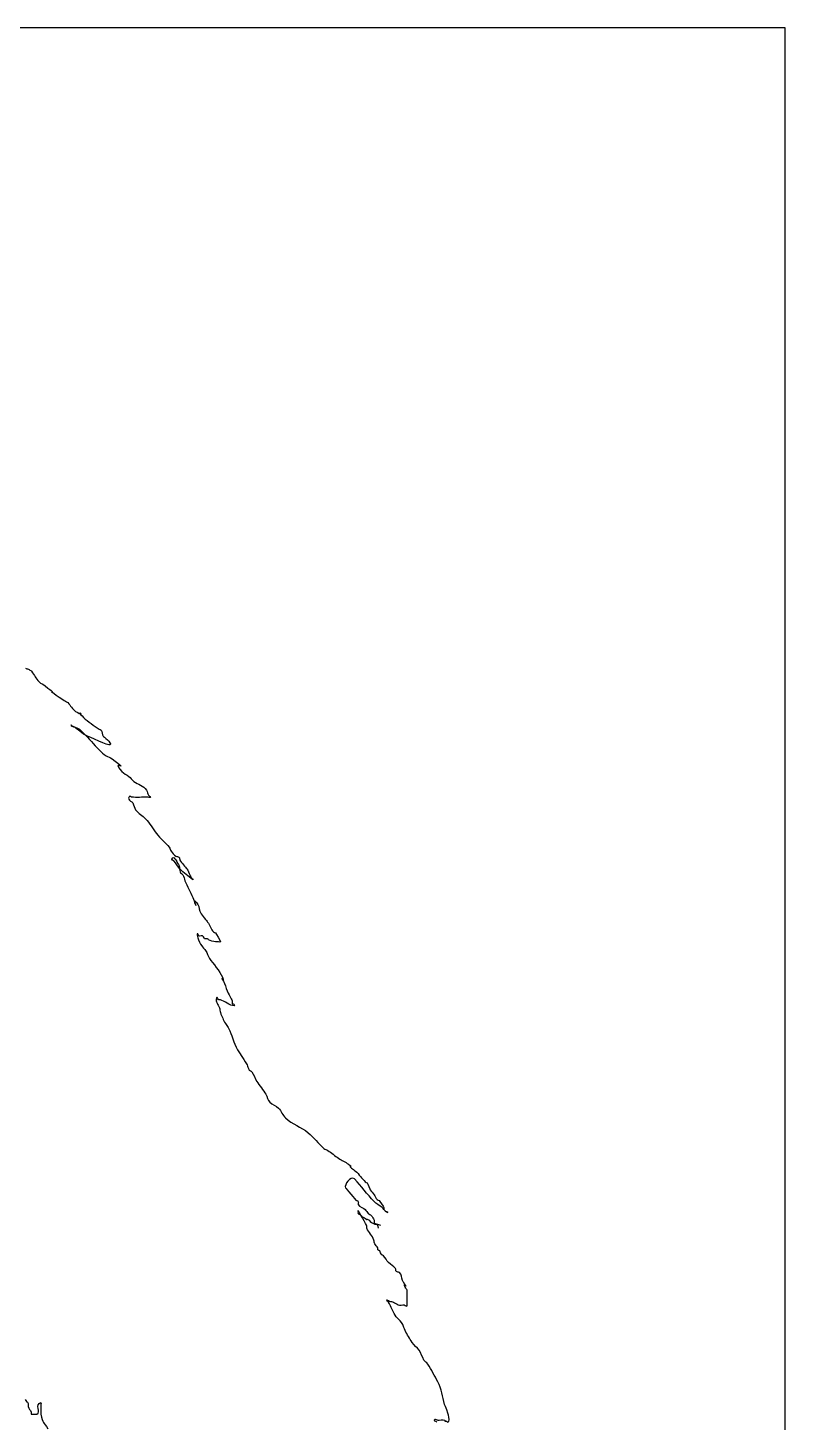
# Model space of a CAD drawing. Header units: millimetres. Extents: x -213 to 212, y 0 to 88.
# Drawn here: x 188.11 to 212, y 44 to 88 of the extents above; entities that cross this region are included whole.
import ezdxf

# ---------------------------------------------------------------- set-up
doc = ezdxf.new("R2010")
doc.units = ezdxf.units.MM
doc.header["$MEASUREMENT"] = 0
doc.layers.get('0').update_dxf_attribs({"color": 250})
doc.layers.add('1', color=1, linetype='Continuous')

msp = doc.modelspace()

# ---------------------------------------------------------------- linework, layer by layer
msp.add_lwpolyline([(-213, 88), (-213, 0), (212, 0), (212, 88)], close=True)
at = {"layer": '1'}
msp.add_line((194.125, 59.161), (194.031, 59.161), dxfattribs=at)
for points in [[(188.036, 67.795), (188.059, 67.772), (188.097, 67.775), (188.13, 67.764)], [(188.13, 67.764), (188.161, 67.744), (188.199, 67.73), (188.224, 67.702)], [(188.224, 67.702), (188.344, 67.565), (188.338, 67.482), (188.473, 67.361)], [(188.473, 67.361), (188.529, 67.311), (188.6, 67.282), (188.659, 67.236)], [(188.659, 67.236), (189.193, 66.825), (188.488, 67.303), (189.218, 66.802)], [(189.218, 66.802), (189.268, 66.767), (189.329, 66.749), (189.373, 66.708)], [(189.373, 66.708), (189.464, 66.625), (189.512, 66.491), (189.621, 66.429)], [(189.621, 66.429), (190.012, 66.206), (189.568, 66.543), (189.87, 66.243)], [(189.494, 65.994), (189.487, 66.001), (189.454, 65.999), (189.464, 65.994)], [(189.464, 65.994), (189.555, 65.948), (189.657, 65.923), (189.743, 65.87)], [(189.494, 65.963), (189.485, 65.969), (189.502, 65.987), (189.494, 65.994)], [(189.87, 66.243), (190.01, 66.102), (190.206, 65.985), (190.367, 65.87)], [(189.588, 65.932), (189.558, 65.942), (189.522, 65.945), (189.494, 65.963)], [(189.713, 65.839), (189.672, 65.87), (189.629, 65.901), (189.588, 65.932)], [(189.931, 65.683), (189.852, 65.725), (189.786, 65.786), (189.713, 65.839)], [(189.743, 65.87), (189.794, 65.839), (189.827, 65.787), (189.868, 65.746)], [(189.868, 65.746), (190.043, 65.572), (190.192, 65.39), (190.364, 65.218)], [(190.708, 65.373), (190.675, 65.341), (190.044, 65.624), (189.931, 65.683)], [(190.367, 65.87), (190.386, 65.856), (190.415, 65.857), (190.428, 65.839)], [(190.428, 65.839), (190.466, 65.786), (190.452, 65.706), (190.489, 65.652)], [(190.489, 65.652), (190.489, 65.651), (190.772, 65.439), (190.708, 65.373)], [(190.364, 65.218), (190.443, 65.139), (190.481, 65.091), (190.583, 65.031)], [(190.583, 65.031), (190.641, 64.996), (190.715, 64.98), (190.768, 64.938)], [(190.768, 64.938), (191.407, 64.447), (190.687, 64.965), (191.079, 64.534)], [(191.079, 64.534), (191.14, 64.469), (191.229, 64.436), (191.297, 64.379)], [(191.297, 64.379), (191.353, 64.332), (191.394, 64.266), (191.452, 64.224)], [(191.452, 64.224), (191.589, 64.126), (191.759, 64.09), (191.856, 63.944)], [(191.856, 63.944), (191.894, 63.886), (191.879, 63.847), (191.917, 63.789)], [(191.326, 63.758), (191.298, 63.74), (191.283, 63.695), (191.296, 63.665)], [(191.296, 63.665), (191.319, 63.611), (191.39, 63.59), (191.42, 63.541)], [(191.387, 63.727), (191.364, 63.73), (191.344, 63.771), (191.326, 63.758)], [(191.884, 63.727), (191.724, 63.727), (191.545, 63.704), (191.387, 63.727)], [(191.42, 63.541), (191.463, 63.474), (191.463, 63.384), (191.514, 63.323)], [(191.978, 63.727), (191.978, 63.696), (191.917, 63.727), (191.884, 63.727)], [(191.917, 63.789), (191.933, 63.765), (191.978, 63.756), (191.978, 63.727)], [(191.514, 63.323), (191.603, 63.215), (191.728, 63.142), (191.825, 63.044)], [(191.825, 63.044), (191.957, 62.911), (192.056, 62.726), (192.167, 62.578)], [(192.167, 62.578), (192.283, 62.422), (192.458, 62.3), (192.57, 62.143)], [(192.57, 62.143), (192.598, 62.105), (192.606, 62.056), (192.631, 62.019)], [(192.726, 61.708), (192.718, 61.716), (192.614, 61.751), (192.665, 61.801)], [(192.631, 62.019), (192.675, 61.959), (192.723, 61.901), (192.786, 61.864)], [(192.665, 61.801), (192.743, 61.879), (192.832, 61.651), (192.883, 61.553)], [(192.911, 61.46), (192.842, 61.529), (192.792, 61.641), (192.726, 61.708)], [(192.786, 61.864), (192.814, 61.847), (192.857, 61.856), (192.88, 61.833)], [(192.88, 61.833), (192.903, 61.809), (192.897, 61.769), (192.911, 61.739)], [(192.911, 61.739), (192.954, 61.653), (193.086, 61.515), (193.129, 61.46)], [(192.883, 61.553), (192.911, 61.497), (192.889, 61.424), (192.914, 61.367)], [(193.315, 61.118), (193.175, 61.226), (193.035, 61.335), (192.911, 61.46)], [(192.914, 61.367), (192.931, 61.326), (192.985, 61.312), (193.007, 61.273)], [(193.007, 61.273), (193.041, 61.216), (193.046, 61.148), (193.068, 61.087)], [(193.129, 61.46), (193.17, 61.404), (193.19, 61.336), (193.223, 61.273)], [(193.223, 61.273), (193.244, 61.232), (193.264, 61.191), (193.284, 61.149)], [(193.284, 61.149), (193.294, 61.149), (193.308, 61.157), (193.315, 61.149)], [(193.068, 61.087), (193.14, 60.909), (193.241, 60.735), (193.317, 60.559)], [(193.317, 60.559), (193.566, 59.935), (193.216, 60.725), (193.472, 60.342)], [(193.315, 61.149), (193.322, 61.142), (193.323, 61.112), (193.315, 61.118)], [(193.472, 60.342), (193.526, 60.26), (193.518, 60.148), (193.566, 60.062)], [(193.566, 60.062), (193.588, 60.023), (193.769, 59.802), (193.785, 59.783)], [(193.472, 59.41), (193.442, 59.439), (193.465, 59.327), (193.472, 59.286)], [(193.503, 59.348), (193.483, 59.361), (193.488, 59.394), (193.472, 59.41)], [(193.658, 59.317), (193.625, 59.401), (193.546, 59.319), (193.503, 59.348)], [(193.785, 59.783), (193.853, 59.69), (193.894, 59.55), (193.97, 59.472)], [(193.97, 59.472), (193.987, 59.456), (194.016, 59.457), (194.031, 59.441)], [(194.031, 59.441), (194.048, 59.424), (194.201, 59.193), (194.186, 59.161)], [(193.472, 59.286), (193.486, 59.201), (193.554, 59.1), (193.597, 59.038)], [(193.597, 59.038), (193.635, 58.983), (193.683, 58.936), (193.721, 58.882)], [(193.688, 59.255), (193.668, 59.265), (193.676, 59.303), (193.658, 59.317)], [(193.782, 59.255), (193.752, 59.262), (193.716, 59.241), (193.688, 59.255)], [(193.813, 59.224), (193.8, 59.23), (193.796, 59.251), (193.782, 59.255)], [(194.031, 59.161), (193.96, 59.161), (193.879, 59.191), (193.813, 59.224)], [(194.186, 59.161), (194.177, 59.143), (194.145, 59.161), (194.125, 59.161)], [(193.721, 58.882), (193.777, 58.806), (193.79, 58.714), (193.846, 58.634)], [(193.846, 58.634), (193.945, 58.489), (194.175, 58.231), (194.25, 58.044)], [(194.25, 58.044), (194.338, 57.824), (194.143, 58.151), (194.28, 57.92)], [(194.28, 57.92), (194.344, 57.815), (194.356, 57.72), (194.404, 57.609)], [(194.064, 57.392), (194.028, 57.248), (194.112, 57.198), (194.158, 57.081)], [(194.125, 57.329), (194.1, 57.346), (194.081, 57.47), (194.064, 57.392)], [(194.186, 57.329), (194.166, 57.336), (194.14, 57.318), (194.125, 57.329)], [(194.62, 57.143), (194.483, 57.143), (194.313, 57.287), (194.186, 57.329)], [(194.404, 57.609), (194.448, 57.508), (194.488, 57.458), (194.529, 57.361)], [(194.529, 57.361), (194.538, 57.339), (194.55, 57.319), (194.559, 57.298)], [(194.559, 57.298), (194.559, 57.267), (194.55, 57.235), (194.559, 57.205)], [(194.559, 57.205), (194.563, 57.195), (194.581, 57.21), (194.59, 57.205)], [(194.59, 57.205), (194.611, 57.195), (194.643, 57.143), (194.62, 57.143)], [(194.158, 57.081), (194.176, 57.032), (194.172, 56.976), (194.188, 56.926)], [(194.188, 56.926), (194.229, 56.807), (194.285, 56.694), (194.343, 56.584)], [(194.343, 56.584), (194.368, 56.539), (194.414, 56.507), (194.437, 56.46)], [(194.437, 56.46), (194.587, 56.142), (194.554, 56.102), (194.686, 55.839)], [(194.686, 55.839), (194.813, 55.586), (194.869, 55.56), (195.028, 55.28)], [(195.028, 55.28), (195.055, 55.231), (195.058, 55.17), (195.089, 55.125)], [(195.089, 55.125), (195.11, 55.094), (195.16, 55.093), (195.182, 55.062)], [(195.182, 55.062), (195.249, 54.968), (195.274, 54.848), (195.337, 54.752)], [(195.337, 54.752), (195.409, 54.645), (195.551, 54.465), (195.617, 54.348)], [(195.617, 54.348), (195.663, 54.268), (195.678, 54.168), (195.742, 54.1)], [(195.742, 54.1), (195.818, 54.018), (195.942, 53.993), (196.021, 53.913)], [(196.021, 53.913), (196.11, 53.824), (196.146, 53.69), (196.24, 53.603)], [(196.24, 53.603), (196.445, 53.408), (196.738, 53.322), (196.954, 53.137)], [(196.954, 53.137), (197.132, 52.984), (197.277, 52.797), (197.451, 52.64)], [(197.451, 52.64), (197.486, 52.609), (197.537, 52.604), (197.575, 52.578)], [(197.575, 52.578), (197.692, 52.5), (197.801, 52.409), (197.917, 52.329)], [(197.917, 52.329), (198.016, 52.261), (198.13, 52.213), (198.227, 52.143)], [(198.227, 52.143), (198.423, 52.003), (198.184, 52.155), (198.321, 52.019)], [(198.321, 52.019), (198.357, 51.982), (198.405, 51.959), (198.446, 51.925)], [(198.446, 51.925), (198.565, 51.826), (198.649, 51.69), (198.757, 51.584)], [(198.415, 51.677), (198.295, 51.795), (198.083, 51.475), (198.135, 51.398)], [(199.036, 50.963), (198.812, 51.198), (198.641, 51.451), (198.415, 51.677)], [(198.757, 51.584), (198.773, 51.567), (198.802, 51.569), (198.817, 51.553)], [(198.817, 51.553), (198.842, 51.529), (198.906, 51.342), (198.911, 51.335)], [(198.135, 51.398), (198.135, 51.396), (198.466, 50.999), (198.477, 50.994)], [(198.911, 51.335), (198.944, 51.282), (199, 51.235), (199.036, 51.18)], [(199.036, 51.18), (199.069, 51.129), (199.089, 51.071), (199.13, 51.025)], [(198.477, 50.994), (198.486, 50.989), (198.501, 51.001), (198.507, 50.994)], [(198.507, 50.994), (198.576, 50.926), (198.514, 50.943), (198.538, 50.87)], [(198.529, 50.651), (198.529, 50.63), (198.518, 50.606), (198.529, 50.589)], [(198.529, 50.682), (198.519, 50.682), (198.529, 50.661), (198.529, 50.651)], [(198.809, 50.185), (198.798, 50.218), (198.543, 50.682), (198.529, 50.682)], [(198.538, 50.87), (198.561, 50.799), (198.728, 50.742), (198.756, 50.714)], [(198.756, 50.714), (198.789, 50.681), (198.812, 50.627), (198.85, 50.59)], [(199.285, 50.776), (199.206, 50.843), (199.107, 50.888), (199.036, 50.963)], [(199.13, 51.025), (199.145, 51.007), (199.176, 51.01), (199.191, 50.994)], [(199.191, 50.994), (199.197, 50.988), (199.336, 50.806), (199.346, 50.777)], [(199.409, 50.652), (199.364, 50.69), (199.331, 50.739), (199.285, 50.776)], [(199.346, 50.777), (199.353, 50.757), (199.335, 50.732), (199.346, 50.714)], [(199.346, 50.714), (199.371, 50.67), (199.506, 50.585), (199.47, 50.621)], [(199.47, 50.621), (199.454, 50.638), (199.427, 50.637), (199.409, 50.652)], [(198.529, 50.589), (198.542, 50.569), (198.573, 50.571), (198.59, 50.558)], [(198.59, 50.558), (198.614, 50.54), (198.628, 50.512), (198.651, 50.495)], [(198.651, 50.495), (198.702, 50.464), (198.755, 50.433), (198.806, 50.402)], [(198.809, 50.123), (198.801, 50.142), (198.815, 50.165), (198.809, 50.185)], [(198.806, 50.402), (198.817, 50.402), (198.828, 50.407), (198.837, 50.402)], [(198.837, 50.402), (198.89, 50.375), (198.941, 50.304), (198.992, 50.278)], [(198.85, 50.59), (198.876, 50.564), (198.919, 50.557), (198.944, 50.528)], [(198.944, 50.528), (198.982, 50.481), (199.015, 50.429), (199.038, 50.373)], [(198.992, 50.278), (199.081, 50.234), (199.154, 50.258), (199.241, 50.216)], [(199.038, 50.373), (199.049, 50.344), (199.021, 50.305), (199.038, 50.28)], [(199.038, 50.28), (199.055, 50.254), (199.163, 50.302), (199.163, 50.124)], [(199.027, 49.75), (198.982, 49.884), (198.862, 49.993), (198.809, 50.123)], [(199.058, 49.626), (199.039, 49.664), (199.04, 49.71), (199.027, 49.75)], [(199.152, 49.502), (199.129, 49.548), (199.081, 49.58), (199.058, 49.626)], [(199.152, 49.439), (199.14, 49.457), (199.161, 49.483), (199.152, 49.502)], [(199.213, 49.408), (199.196, 49.425), (199.164, 49.42), (199.152, 49.439)], [(199.274, 49.284), (199.241, 49.317), (199.243, 49.376), (199.213, 49.408)], [(199.335, 49.253), (199.318, 49.27), (199.289, 49.268), (199.274, 49.284)], [(199.49, 49.036), (199.431, 49.094), (199.393, 49.195), (199.335, 49.253)], [(199.708, 48.849), (199.639, 48.951), (199.576, 48.95), (199.49, 49.036)], [(199.738, 48.756), (199.715, 48.779), (199.725, 48.822), (199.708, 48.849)], [(199.832, 48.725), (199.807, 48.746), (199.761, 48.733), (199.738, 48.756)], [(199.926, 48.477), (199.893, 48.562), (199.924, 48.653), (199.832, 48.725)], [(199.987, 48.383), (199.968, 48.415), (199.939, 48.442), (199.926, 48.477)], [(200.018, 48.259), (199.929, 48.479), (200.125, 48.153), (199.987, 48.383)], [(200.079, 48.166), (200.068, 48.202), (200.031, 48.224), (200.018, 48.259)], [(200.079, 47.669), (200.079, 47.669), (200.084, 48.146), (200.079, 48.166)], [(199.426, 47.855), (199.426, 47.888), (199.49, 47.836), (199.52, 47.824)], [(199.487, 47.793), (199.471, 47.818), (199.426, 47.826), (199.426, 47.855)], [(199.736, 47.327), (199.627, 47.455), (199.576, 47.65), (199.487, 47.793)], [(199.52, 47.824), (199.561, 47.808), (199.606, 47.812), (199.644, 47.793)], [(199.644, 47.793), (199.698, 47.766), (199.744, 47.724), (199.799, 47.7)], [(199.799, 47.7), (199.848, 47.679), (199.934, 47.713), (199.985, 47.7)], [(199.985, 47.7), (200.018, 47.692), (200.056, 47.646), (200.079, 47.669)], [(199.86, 47.203), (199.825, 47.249), (199.774, 47.283), (199.736, 47.327)], [(200.015, 46.892), (199.931, 47.06), (199.98, 47.048), (199.86, 47.203)], [(200.234, 46.52), (200.155, 46.639), (200.081, 46.764), (200.015, 46.892)], [(200.452, 46.271), (200.389, 46.357), (200.295, 46.431), (200.234, 46.52)], [(200.607, 45.961), (200.551, 46.059), (200.521, 46.179), (200.452, 46.271)], [(200.732, 45.837), (200.701, 45.886), (200.638, 45.91), (200.607, 45.961)], [(201.042, 45.278), (200.943, 45.466), (200.844, 45.656), (200.732, 45.837)], [(201.261, 44.563), (201.195, 44.806), (201.164, 45.049), (201.042, 45.278)], [(188.028, 44.72), (188.051, 44.674), (188.101, 44.643), (188.122, 44.596)], [(188.122, 44.596), (188.134, 44.567), (188.117, 44.533), (188.122, 44.502)], [(188.122, 44.502), (188.138, 44.407), (188.193, 44.4), (188.216, 44.316)], [(188.401, 44.254), (188.531, 44.306), (188.327, 44.561), (188.526, 44.626)], [(188.526, 44.564), (188.526, 44.461), (188.509, 44.356), (188.526, 44.254)], [(188.526, 44.626), (188.545, 44.633), (188.526, 44.585), (188.526, 44.564)], [(201.385, 44.222), (201.377, 44.263), (201.273, 44.522), (201.261, 44.563)], [(188.216, 44.316), (188.221, 44.296), (188.206, 44.272), (188.216, 44.254)], [(188.216, 44.254), (188.218, 44.25), (188.388, 44.249), (188.401, 44.254)], [(188.526, 44.254), (188.571, 43.959), (188.617, 44.013), (188.744, 43.788)], [(200.951, 44.035), (200.942, 44.053), (200.942, 44.079), (200.951, 44.097)], [(200.951, 44.097), (200.959, 44.114), (201.024, 44.066), (201.045, 44.066)], [(201.012, 44.004), (201.001, 44.025), (200.961, 44.014), (200.951, 44.035)], [(201.045, 44.066), (201.083, 44.066), (201.225, 44.085), (201.263, 44.066)], [(201.263, 44.066), (201.272, 44.061), (201.256, 44.042), (201.263, 44.035)], [(201.263, 44.035), (201.278, 44.02), (201.306, 44.044), (201.324, 44.035)], [(201.324, 44.035), (201.337, 44.029), (201.341, 44.004), (201.355, 44.004)], [(201.355, 44.004), (201.428, 44.004), (201.4, 44.15), (201.385, 44.222)]]:
    msp.add_open_spline(points, degree=3, dxfattribs=at)

doc.saveas('drawing.dxf')
